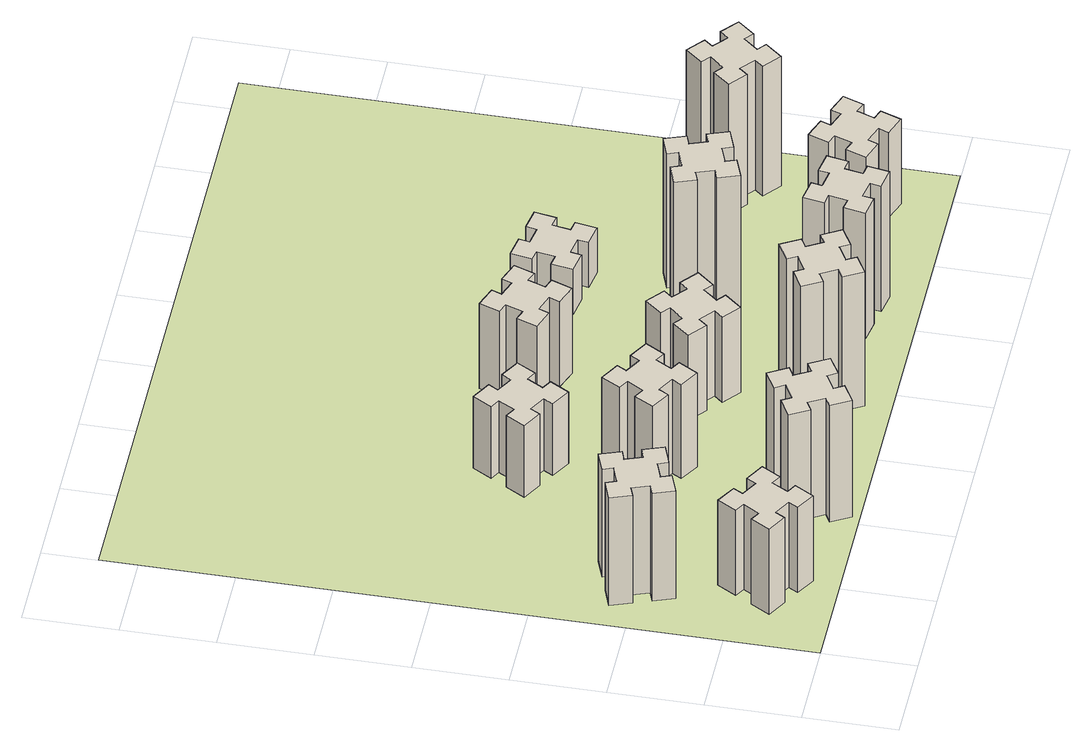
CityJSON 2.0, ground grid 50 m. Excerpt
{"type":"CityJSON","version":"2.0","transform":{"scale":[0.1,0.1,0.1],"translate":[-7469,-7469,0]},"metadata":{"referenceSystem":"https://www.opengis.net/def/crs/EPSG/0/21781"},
"CityObjects":{
"building1":{"type":"Building","attributes":{"class":"1000","function":"1000","usage":"1000","yearOfConstruction":2016,"roofType":"1000","measuredHeight":57,"storeysAboveGround":30,"storeysBelowGround":0},"geometry":[{"type":"Solid","lod":"1","boundaries":[[[[0,1,2,3,4,5,6,7,8,9,10,11,12,13,14,15,16,17,18,19]],[[17,16,20,21]],[[16,15,22,20]],[[15,14,23,22]],[[14,13,24,23]],[[13,12,25,24]],[[12,11,26,25]],[[11,10,27,26]],[[10,9,28,27]],[[9,8,29,28]],[[8,7,30,29]],[[7,6,31,30]],[[6,5,32,31]],[[5,4,33,32]],[[4,3,34,33]],[[3,2,35,34]],[[2,1,36,35]],[[1,0,37,36]],[[0,19,38,37]],[[19,18,39,38]],[[18,17,21,39]],[[24,25,26,27,28,29,30,31,32,33,34,35,36,37,38,39,21,20,22,23]]]]}]},
"building2":{"type":"Building","attributes":{"class":"1000","function":"1000","usage":"1000","yearOfConstruction":2016,"roofType":"1000","measuredHeight":72,"storeysAboveGround":30,"storeysBelowGround":0},"geometry":[{"type":"Solid","lod":"1","boundaries":[[[[40,41,42,43,44,45,46,47,48,49,50,51,52,53,54,55,56,57,58,59]],[[57,56,60,61]],[[56,55,62,60]],[[55,54,63,62]],[[54,53,64,63]],[[53,52,65,64]],[[52,51,66,65]],[[51,50,67,66]],[[50,49,68,67]],[[49,48,69,68]],[[48,47,70,69]],[[47,46,71,70]],[[46,45,72,71]],[[45,44,73,72]],[[44,43,74,73]],[[43,42,75,74]],[[42,41,76,75]],[[41,40,77,76]],[[40,59,78,77]],[[59,58,79,78]],[[58,57,61,79]],[[64,65,66,67,68,69,70,71,72,73,74,75,76,77,78,79,61,60,62,63]]]]}]},
"building3":{"type":"Building","attributes":{"class":"1000","function":"1000","usage":"1000","yearOfConstruction":2016,"roofType":"1000","measuredHeight":78,"storeysAboveGround":30,"storeysBelowGround":0},"geometry":[{"type":"Solid","lod":"1","boundaries":[[[[80,81,82,83,84,85,86,87,88,89,90,91,92,93,94,95,96,97,98,99]],[[97,96,100,101]],[[96,95,102,100]],[[95,94,103,102]],[[94,93,104,103]],[[93,92,105,104]],[[92,91,106,105]],[[91,90,107,106]],[[90,89,108,107]],[[89,88,109,108]],[[88,87,110,109]],[[87,86,111,110]],[[86,85,112,111]],[[85,84,113,112]],[[84,83,114,113]],[[83,82,115,114]],[[82,81,116,115]],[[81,80,117,116]],[[80,99,118,117]],[[99,98,119,118]],[[98,97,101,119]],[[104,105,106,107,108,109,110,111,112,113,114,115,116,117,118,119,101,100,102,103]]]]}]},
"building4":{"type":"Building","attributes":{"class":"1000","function":"1000","usage":"1000","yearOfConstruction":2016,"roofType":"1000","measuredHeight":63,"storeysAboveGround":30,"storeysBelowGround":0},"geometry":[{"type":"Solid","lod":"1","boundaries":[[[[120,121,122,123,124,125,126,127,128,129,130,131,132,133,134,135,136,137,138,139]],[[137,136,140,141]],[[136,135,142,140]],[[135,134,143,142]],[[134,133,144,143]],[[133,132,145,144]],[[132,131,146,145]],[[131,130,147,146]],[[130,129,148,147]],[[129,128,149,148]],[[128,127,150,149]],[[127,126,151,150]],[[126,125,152,151]],[[125,124,153,152]],[[124,123,154,153]],[[123,122,155,154]],[[122,121,156,155]],[[121,120,157,156]],[[120,139,158,157]],[[139,138,159,158]],[[138,137,141,159]],[[144,145,146,147,148,149,150,151,152,153,154,155,156,157,158,159,141,140,142,143]]]]}]},
"building5":{"type":"Building","attributes":{"class":"1000","function":"1000","usage":"1000","yearOfConstruction":2016,"roofType":"1000","measuredHeight":48,"storeysAboveGround":30,"storeysBelowGround":0},"geometry":[{"type":"Solid","lod":"1","boundaries":[[[[160,161,162,163,164,165,166,167,168,169,170,171,172,173,174,175,176,177,178,179]],[[177,176,180,181]],[[176,175,182,180]],[[175,174,183,182]],[[174,173,184,183]],[[173,172,185,184]],[[172,171,186,185]],[[171,170,187,186]],[[170,169,188,187]],[[169,168,189,188]],[[168,167,190,189]],[[167,166,191,190]],[[166,165,192,191]],[[165,164,193,192]],[[164,163,194,193]],[[163,162,195,194]],[[162,161,196,195]],[[161,160,197,196]],[[160,179,198,197]],[[179,178,199,198]],[[178,177,181,199]],[[184,185,186,187,188,189,190,191,192,193,194,195,196,197,198,199,181,180,182,183]]]]}]},
"building6":{"type":"Building","attributes":{"class":"1000","function":"1000","usage":"1000","yearOfConstruction":2016,"roofType":"1000","measuredHeight":90,"storeysAboveGround":30,"storeysBelowGround":0},"geometry":[{"type":"Solid","lod":"1","boundaries":[[[[200,201,202,203,204,205,206,207,208,209,210,211,212,213,214,215,216,217,218,219]],[[217,216,220,221]],[[216,215,222,220]],[[215,214,223,222]],[[214,213,224,223]],[[213,212,225,224]],[[212,211,226,225]],[[211,210,227,226]],[[210,209,228,227]],[[209,208,229,228]],[[208,207,230,229]],[[207,206,231,230]],[[206,205,232,231]],[[205,204,233,232]],[[204,203,234,233]],[[203,202,235,234]],[[202,201,236,235]],[[201,200,237,236]],[[200,219,238,237]],[[219,218,239,238]],[[218,217,221,239]],[[224,225,226,227,228,229,230,231,232,233,234,235,236,237,238,239,221,220,222,223]]]]}]},
"building7":{"type":"Building","attributes":{"class":"1000","function":"1000","usage":"1000","yearOfConstruction":2016,"roofType":"1000","measuredHeight":57,"storeysAboveGround":30,"storeysBelowGround":0},"geometry":[{"type":"Solid","lod":"1","boundaries":[[[[240,241,242,243,244,245,246,247,248,249,250,251,252,253,254,255,256,257,258,259]],[[257,256,260,261]],[[256,255,262,260]],[[255,254,263,262]],[[254,253,264,263]],[[253,252,265,264]],[[252,251,266,265]],[[251,250,267,266]],[[250,249,268,267]],[[249,248,269,268]],[[248,247,270,269]],[[247,246,271,270]],[[246,245,272,271]],[[245,244,273,272]],[[244,243,274,273]],[[243,242,275,274]],[[242,241,276,275]],[[241,240,277,276]],[[240,259,278,277]],[[259,258,279,278]],[[258,257,261,279]],[[264,265,266,267,268,269,270,271,272,273,274,275,276,277,278,279,261,260,262,263]]]]}]},
"building8":{"type":"Building","attributes":{"class":"1000","function":"1000","usage":"1000","yearOfConstruction":2016,"roofType":"1000","measuredHeight":57,"storeysAboveGround":30,"storeysBelowGround":0},"geometry":[{"type":"Solid","lod":"1","boundaries":[[[[280,281,282,283,284,285,286,287,288,289,290,291,292,293,294,295,296,297,298,299]],[[297,296,300,301]],[[296,295,302,300]],[[295,294,303,302]],[[294,293,304,303]],[[293,292,305,304]],[[292,291,306,305]],[[291,290,307,306]],[[290,289,308,307]],[[289,288,309,308]],[[288,287,310,309]],[[287,286,311,310]],[[286,285,312,311]],[[285,284,313,312]],[[284,283,314,313]],[[283,282,315,314]],[[282,281,316,315]],[[281,280,317,316]],[[280,299,318,317]],[[299,298,319,318]],[[298,297,301,319]],[[304,305,306,307,308,309,310,311,312,313,314,315,316,317,318,319,301,300,302,303]]]]}]},
"building9":{"type":"Building","attributes":{"class":"1000","function":"1000","usage":"1000","yearOfConstruction":2016,"roofType":"1000","measuredHeight":84,"storeysAboveGround":30,"storeysBelowGround":0},"geometry":[{"type":"Solid","lod":"1","boundaries":[[[[320,321,322,323,324,325,326,327,328,329,330,331,332,333,334,335,336,337,338,339]],[[337,336,340,341]],[[336,335,342,340]],[[335,334,343,342]],[[334,333,344,343]],[[333,332,345,344]],[[332,331,346,345]],[[331,330,347,346]],[[330,329,348,347]],[[329,328,349,348]],[[328,327,350,349]],[[327,326,351,350]],[[326,325,352,351]],[[325,324,353,352]],[[324,323,354,353]],[[323,322,355,354]],[[322,321,356,355]],[[321,320,357,356]],[[320,339,358,357]],[[339,338,359,358]],[[338,337,341,359]],[[344,345,346,347,348,349,350,351,352,353,354,355,356,357,358,359,341,340,342,343]]]]}]},
"building10":{"type":"Building","attributes":{"class":"1000","function":"1000","usage":"1000","yearOfConstruction":2016,"roofType":"1000","measuredHeight":90,"storeysAboveGround":30,"storeysBelowGround":0},"geometry":[{"type":"Solid","lod":"1","boundaries":[[[[360,361,362,363,364,365,366,367,368,369,370,371,372,373,374,375,376,377,378,379]],[[377,376,380,381]],[[376,375,382,380]],[[375,374,383,382]],[[374,373,384,383]],[[373,372,385,384]],[[372,371,386,385]],[[371,370,387,386]],[[370,369,388,387]],[[369,368,389,388]],[[368,367,390,389]],[[367,366,391,390]],[[366,365,392,391]],[[365,364,393,392]],[[364,363,394,393]],[[363,362,395,394]],[[362,361,396,395]],[[361,360,397,396]],[[360,379,398,397]],[[379,378,399,398]],[[378,377,381,399]],[[384,385,386,387,388,389,390,391,392,393,394,395,396,397,398,399,381,380,382,383]]]]}]},
"building11":{"type":"Building","attributes":{"class":"1000","function":"1000","usage":"1000","yearOfConstruction":2016,"roofType":"1000","measuredHeight":30,"storeysAboveGround":30,"storeysBelowGround":0},"geometry":[{"type":"Solid","lod":"1","boundaries":[[[[400,401,402,403,404,405,406,407,408,409,410,411,412,413,414,415,416,417,418,419]],[[417,416,420,421]],[[416,415,422,420]],[[415,414,423,422]],[[414,413,424,423]],[[413,412,425,424]],[[412,411,426,425]],[[411,410,427,426]],[[410,409,428,427]],[[409,408,429,428]],[[408,407,430,429]],[[407,406,431,430]],[[406,405,432,431]],[[405,404,433,432]],[[404,403,434,433]],[[403,402,435,434]],[[402,401,436,435]],[[401,400,437,436]],[[400,419,438,437]],[[419,418,439,438]],[[418,417,421,439]],[[424,425,426,427,428,429,430,431,432,433,434,435,436,437,438,439,421,420,422,423]]]]}]},
"building12":{"type":"Building","attributes":{"class":"1000","function":"1000","usage":"1000","yearOfConstruction":2016,"roofType":"1000","measuredHeight":57,"storeysAboveGround":30,"storeysBelowGround":0},"geometry":[{"type":"Solid","lod":"1","boundaries":[[[[440,441,442,443,444,445,446,447,448,449,450,451,452,453,454,455,456,457,458,459]],[[457,456,460,461]],[[456,455,462,460]],[[455,454,463,462]],[[454,453,464,463]],[[453,452,465,464]],[[452,451,466,465]],[[451,450,467,466]],[[450,449,468,467]],[[449,448,469,468]],[[448,447,470,469]],[[447,446,471,470]],[[446,445,472,471]],[[445,444,473,472]],[[444,443,474,473]],[[443,442,475,474]],[[442,441,476,475]],[[441,440,477,476]],[[440,459,478,477]],[[459,458,479,478]],[[458,457,461,479]],[[464,465,466,467,468,469,470,471,472,473,474,475,476,477,478,479,461,460,462,463]]]]}]},
"building13":{"type":"Building","attributes":{"class":"1000","function":"1000","usage":"1000","yearOfConstruction":2016,"roofType":"1000","measuredHeight":87,"storeysAboveGround":30,"storeysBelowGround":0},"geometry":[{"type":"Solid","lod":"1","boundaries":[[[[480,481,482,483,484,485,486,487,488,489,490,491,492,493,494,495,496,497,498,499]],[[497,496,500,501]],[[496,495,502,500]],[[495,494,503,502]],[[494,493,504,503]],[[493,492,505,504]],[[492,491,506,505]],[[491,490,507,506]],[[490,489,508,507]],[[489,488,509,508]],[[488,487,510,509]],[[487,486,511,510]],[[486,485,512,511]],[[485,484,513,512]],[[484,483,514,513]],[[483,482,515,514]],[[482,481,516,515]],[[481,480,517,516]],[[480,499,518,517]],[[499,498,519,518]],[[498,497,501,519]],[[504,505,506,507,508,509,510,511,512,513,514,515,516,517,518,519,501,500,502,503]]]]}]},
"landuse1":{"type":"LandUse","attributes":{"name":"plot1","function":"1010"},"geometry":[{"type":"MultiSurface","lod":"1","boundaries":[[[520,521,522,523]]]}]}
},
"vertices":[
[405,474,0],[355,387,0],[303,417,0],[243,313,0],[347,253,0],[377,305,0],[464,255,0],[434,203,0],[538,143,0],[598,247,0],[546,277,0],[596,364,0],[648,334,0],[708,438,0],[604,498,0],[574,446,0],[487,496,0],[517,548,0],[413,608,0],[353,504,0],[487,496,570],[517,548,570],[574,446,570],[604,498,570],[708,438,570],[648,334,570],[596,364,570],[546,277,570],[598,247,570],[538,143,570],[434,203,570],[464,255,570],[377,305,570],[347,253,570],[243,313,570],[303,417,570],[355,387,570],[405,474,570],[353,504,570],[413,608,570],
[366,895,0],[460,929,0],[480,873,0],[593,914,0],[552,1027,0],[496,1006,0],[462,1100,0],[518,1120,0],[477,1233,0],[364,1192,0],[385,1136,0],[291,1102,0],[270,1158,0],[157,1117,0],[199,1004,0],[255,1025,0],[289,931,0],[233,910,0],[274,797,0],[387,839,0],[289,931,720],[233,910,720],[255,1025,720],[199,1004,720],[157,1117,720],[270,1158,720],[291,1102,720],[385,1136,720],[364,1192,720],[477,1233,720],[518,1120,720],[462,1100,720],[496,1006,720],[552,1027,720],[593,914,720],[480,873,720],[460,929,720],[366,895,720],[387,839,720],[274,797,720],
[1127,155,0],[1214,205,0],[1244,153,0],[1348,213,0],[1288,317,0],[1236,287,0],[1186,374,0],[1238,404,0],[1178,508,0],[1074,448,0],[1104,396,0],[1017,346,0],[987,398,0],[883,338,0],[943,234,0],[995,264,0],[1045,177,0],[993,147,0],[1053,43,0],[1157,103,0],[1045,177,780],[993,147,780],[995,264,780],[943,234,780],[883,338,780],[987,398,780],[1017,346,780],[1104,396,780],[1074,448,780],[1178,508,780],[1238,404,780],[1186,374,780],[1236,287,780],[1288,317,780],[1348,213,780],[1244,153,780],[1214,205,780],[1127,155,780],[1157,103,780],[1053,43,780],
[1286,1017,0],[1336,1104,0],[1388,1074,0],[1448,1178,0],[1344,1238,0],[1314,1186,0],[1227,1236,0],[1257,1288,0],[1153,1348,0],[1093,1244,0],[1145,1214,0],[1095,1127,0],[1043,1157,0],[983,1053,0],[1087,993,0],[1117,1045,0],[1204,995,0],[1174,943,0],[1278,883,0],[1338,987,0],[1204,995,630],[1174,943,630],[1117,1045,630],[1087,993,630],[983,1053,630],[1043,1157,630],[1095,1127,630],[1145,1214,630],[1093,1244,630],[1153,1348,630],[1257,1288,630],[1227,1236,630],[1314,1186,630],[1344,1238,630],[1448,1178,630],[1388,1074,630],[1336,1104,630],[1286,1017,630],[1338,987,630],[1278,883,630],
[1045,1854,0],[995,1767,0],[943,1797,0],[883,1693,0],[987,1633,0],[1017,1685,0],[1104,1635,0],[1074,1583,0],[1178,1523,0],[1238,1627,0],[1186,1657,0],[1236,1744,0],[1288,1714,0],[1348,1818,0],[1244,1878,0],[1214,1826,0],[1127,1876,0],[1157,1928,0],[1053,1988,0],[993,1884,0],[1127,1876,480],[1157,1928,480],[1214,1826,480],[1244,1878,480],[1348,1818,480],[1288,1714,480],[1236,1744,480],[1186,1657,480],[1238,1627,480],[1178,1523,480],[1074,1583,480],[1104,1635,480],[1017,1685,480],[987,1633,480],[883,1693,480],[943,1797,480],[995,1767,480],[1045,1854,480],[993,1884,480],[1053,1988,480],
[2076,387,0],[2026,474,0],[2078,504,0],[2018,608,0],[1914,548,0],[1944,496,0],[1857,446,0],[1827,498,0],[1723,438,0],[1783,334,0],[1835,364,0],[1885,277,0],[1833,247,0],[1893,143,0],[1997,203,0],[1967,255,0],[2054,305,0],[2084,253,0],[2188,313,0],[2128,417,0],[2054,305,900],[2084,253,900],[1967,255,900],[1997,203,900],[1893,143,900],[1833,247,900],[1885,277,900],[1835,364,900],[1783,334,900],[1723,438,900],[1827,498,900],[1857,446,900],[1944,496,900],[1914,548,900],[2018,608,900],[2078,504,900],[2026,474,900],[2076,387,900],[2128,417,900],[2188,313,900],
[1803,1124,0],[1739,1048,0],[1693,1086,0],[1616,994,0],[1708,917,0],[1746,963,0],[1823,899,0],[1784,853,0],[1876,776,0],[1953,868,0],[1907,906,0],[1972,983,0],[2018,944,0],[2095,1036,0],[2003,1113,0],[1964,1067,0],[1888,1132,0],[1926,1178,0],[1834,1255,0],[1757,1163,0],[1888,1132,570],[1926,1178,570],[1964,1067,570],[2003,1113,570],[2095,1036,570],[2018,944,570],[1972,983,570],[1907,906,570],[1953,868,570],[1876,776,570],[1784,853,570],[1823,899,570],[1746,963,570],[1708,917,570],[1616,994,570],[1693,1086,570],[1739,1048,570],[1803,1124,570],[1757,1163,570],[1834,1255,570],
[1842,1771,0],[1876,1865,0],[1932,1844,0],[1973,1957,0],[1860,1998,0],[1840,1942,0],[1746,1976,0],[1767,2032,0],[1654,2073,0],[1613,1960,0],[1669,1940,0],[1635,1846,0],[1579,1867,0],[1537,1754,0],[1650,1713,0],[1671,1769,0],[1765,1735,0],[1744,1679,0],[1857,1637,0],[1898,1750,0],[1765,1735,570],[1744,1679,570],[1671,1769,570],[1650,1713,570],[1537,1754,570],[1579,1867,570],[1635,1846,570],[1669,1940,570],[1613,1960,570],[1654,2073,570],[1767,2032,570],[1746,1976,570],[1840,1942,570],[1860,1998,570],[1973,1957,570],[1932,1844,570],[1876,1865,570],[1842,1771,570],[1898,1750,570],[1857,1637,570],
[2496,444,0],[2478,345,0],[2419,356,0],[2398,237,0],[2517,217,0],[2527,276,0],[2625,258,0],[2615,199,0],[2733,178,0],[2754,297,0],[2695,307,0],[2712,405,0],[2771,395,0],[2792,513,0],[2674,534,0],[2664,475,0],[2565,492,0],[2576,551,0],[2457,572,0],[2437,454,0],[2565,492,840],[2576,551,840],[2664,475,840],[2674,534,840],[2792,513,840],[2771,395,840],[2712,405,840],[2695,307,840],[2754,297,840],[2733,178,840],[2615,199,840],[2625,258,840],[2527,276,840],[2517,217,840],[2398,237,840],[2419,356,840],[2478,345,840],[2496,444,840],[2437,454,840],[2457,572,840],
[2586,995,0],[2680,1029,0],[2700,973,0],[2813,1014,0],[2772,1127,0],[2716,1106,0],[2682,1200,0],[2738,1220,0],[2697,1333,0],[2584,1292,0],[2605,1236,0],[2511,1202,0],[2490,1258,0],[2377,1217,0],[2419,1104,0],[2475,1125,0],[2509,1031,0],[2453,1010,0],[2494,897,0],[2607,939,0],[2509,1031,900],[2453,1010,900],[2475,1125,900],[2419,1104,900],[2377,1217,900],[2490,1258,900],[2511,1202,900],[2605,1236,900],[2584,1292,900],[2697,1333,900],[2738,1220,900],[2682,1200,900],[2716,1106,900],[2772,1127,900],[2813,1014,900],[2700,973,900],[2680,1029,900],[2586,995,900],[2607,939,900],[2494,897,900],
[2427,1756,0],[2525,1738,0],[2515,1679,0],[2633,1658,0],[2654,1777,0],[2595,1787,0],[2612,1885,0],[2671,1875,0],[2692,1993,0],[2574,2014,0],[2564,1955,0],[2465,1972,0],[2476,2031,0],[2357,2052,0],[2337,1934,0],[2396,1924,0],[2378,1825,0],[2319,1836,0],[2298,1717,0],[2417,1697,0],[2378,1825,300],[2319,1836,300],[2396,1924,300],[2337,1934,300],[2357,2052,300],[2476,2031,300],[2465,1972,300],[2564,1955,300],[2574,2014,300],[2692,1993,300],[2671,1875,300],[2612,1885,300],[2595,1787,300],[2654,1777,300],[2633,1658,300],[2515,1679,300],[2525,1738,300],[2427,1756,300],[2417,1697,300],[2298,1717,300],
[3422,391,0],[3456,485,0],[3512,464,0],[3553,577,0],[3440,618,0],[3420,562,0],[3326,596,0],[3347,652,0],[3234,693,0],[3193,580,0],[3249,560,0],[3215,466,0],[3159,487,0],[3117,374,0],[3230,333,0],[3251,389,0],[3345,355,0],[3324,299,0],[3437,257,0],[3478,370,0],[3345,355,570],[3324,299,570],[3251,389,570],[3230,333,570],[3117,374,570],[3159,487,570],[3215,466,570],[3249,560,570],[3193,580,570],[3234,693,570],[3347,652,570],[3326,596,570],[3420,562,570],[3440,618,570],[3553,577,570],[3512,464,570],[3456,485,570],[3422,391,570],[3478,370,570],[3437,257,570],
[3487,1006,0],[3552,1083,0],[3598,1044,0],[3675,1136,0],[3583,1213,0],[3544,1167,0],[3468,1232,0],[3506,1278,0],[3414,1355,0],[3337,1263,0],[3383,1224,0],[3319,1148,0],[3273,1186,0],[3196,1094,0],[3288,1017,0],[3326,1063,0],[3403,999,0],[3364,953,0],[3456,876,0],[3533,968,0],[3403,999,870],[3364,953,870],[3326,1063,870],[3288,1017,870],[3196,1094,870],[3273,1186,870],[3319,1148,870],[3383,1224,870],[3337,1263,870],[3414,1355,870],[3506,1278,870],[3468,1232,870],[3544,1167,870],[3583,1213,870],[3675,1136,870],[3598,1044,870],[3552,1083,870],[3487,1006,870],[3533,968,870],[3456,876,870],
[5,3705,0],[3705,3705,0],[3705,5,0],[5,5,0]
]}
